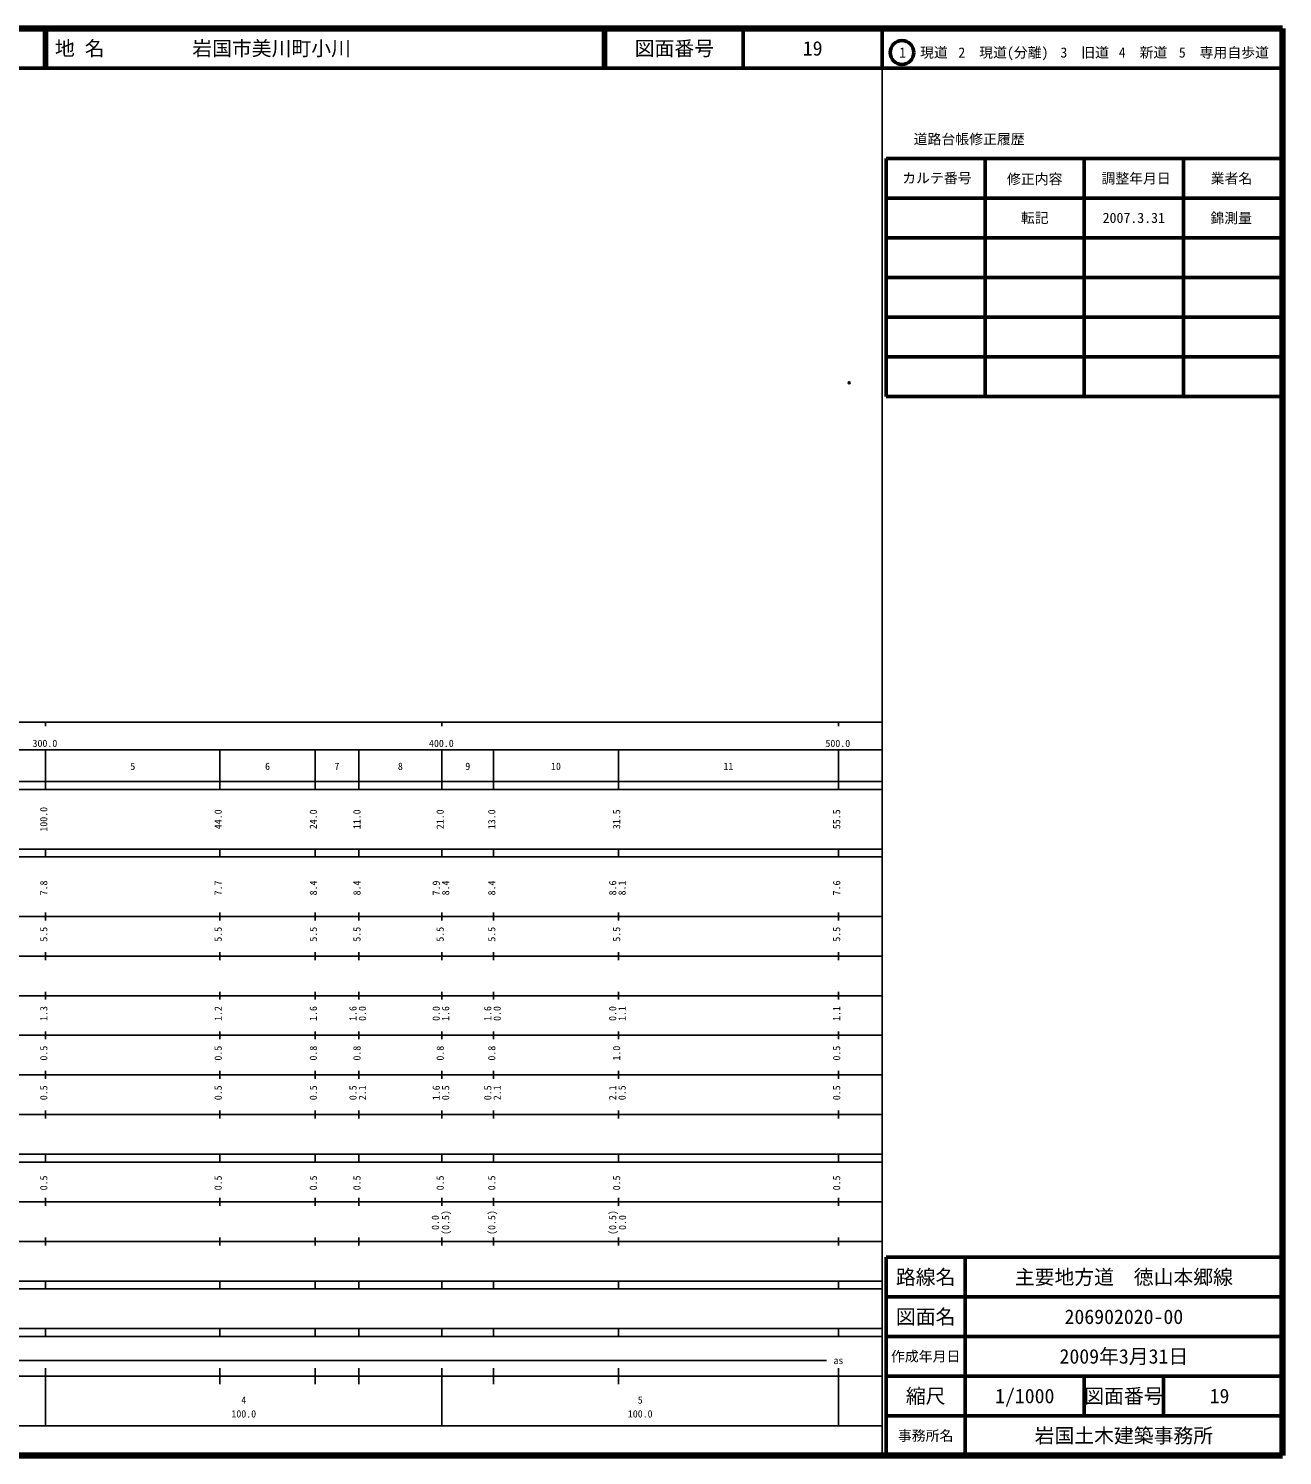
# Model space of a CAD drawing. Units: millimetres on the paper. Extents: x 40 to 680, y 20 to 380.
# Drawn here: x 363.7 to 680, y 20 to 380 of the extents above; entities that cross this region are included whole.
import ezdxf
from ezdxf.enums import TextEntityAlignment as Align

# ---------------------------------------------------------------- set-up
doc = ezdxf.new("R2010")
doc.units = ezdxf.units.MM
doc.header["$PDMODE"] = 32
doc.header["$PDSIZE"] = 0.5
doc.layers.add('M-OTRS', color=6, linetype='Continuous')
doc.layers.add('M-TTL-TXT', color=7, linetype='Continuous')
for name, color, linetype, lineweight in [('M-TTL', 2, 'Continuous', 140), ('M-TTL-BAND', 7, 'Continuous', 25), ('M-TTL-FRAM', 2, 'Continuous', 50), ('M-TTL-LINE', 7, 'Continuous', 50)]:
    doc.layers.add(name, color=color, linetype=linetype, lineweight=lineweight)
doc.styles.add('ＭＳ ゴシック', font='')
doc.styles.get('ＭＳ ゴシック').set_extended_font_data('MS Gothic')

msp = doc.modelspace()

# ---------------------------------------------------------------- linework, layer by layer
at = {"layer": 'M-OTRS'}
msp.add_point((570.728, 290.624), dxfattribs=at)
at = {"layer": 'M-TTL'}
for p, q in [((680, 380), (40, 380)), ((680, 20), (680, 380)), ((40, 20), (680, 20))]:
    msp.add_line(p, q, dxfattribs=at)
at = {"layer": 'M-TTL-BAND'}
for p, q in [((579, 20), (579, 370)), ((40, 205), (579, 205)), ((368, 205), (368, 204)), ((468, 205), (468, 204)), ((568, 205), (568, 204)), ((68, 198), (579, 198)), ((368, 188), (368, 198)), ((412, 188), (412, 198)), ((436, 188), (436, 198)), ((447, 188), (447, 198)), ((468, 188), (468, 198)), ((481, 188), (481, 198)), ((512.5, 188), (512.5, 198)), ((568, 188), (568, 198)), ((40, 190), (579, 190)), ((40, 188), (579, 188)), ((40, 173), (579, 173)), ((368, 171), (368, 173)), ((412, 171), (412, 173)), ((436, 171), (436, 173)), ((447, 171), (447, 173)), ((468, 171), (468, 173)), ((481, 171), (481, 173)), ((512.5, 171), (512.5, 173)), ((568, 171), (568, 173)), ((40, 171), (579, 171)), ((40, 156), (579, 156)), ((368, 155), (368, 157)), ((412, 155), (412, 157)), ((436, 155), (436, 157)), ((447, 155), (447, 157)), ((468, 155), (468, 157)), ((481, 155), (481, 157)), ((512.5, 155), (512.5, 157)), ((568, 155), (568, 157)), ((46, 146), (579, 146)), ((368, 145), (368, 147)), ((412, 145), (412, 147)), ((436, 145), (436, 147)), ((447, 145), (447, 147)), ((468, 145), (468, 147)), ((481, 145), (481, 147)), ((512.5, 145), (512.5, 147)), ((568, 145), (568, 147)), ((368, 135), (368, 137)), ((412, 135), (412, 137)), ((436, 135), (436, 137)), ((447, 135), (447, 137)), ((468, 135), (468, 137)), ((481, 135), (481, 137)), ((512.5, 135), (512.5, 137)), ((568, 135), (568, 137)), ((52, 136), (579, 136)), ((46, 126), (579, 126)), ((368, 125), (368, 127)), ((412, 125), (412, 127)), ((436, 125), (436, 127)), ((447, 125), (447, 127)), ((468, 125), (468, 127)), ((481, 125), (481, 127)), ((512.5, 125), (512.5, 127)), ((568, 125), (568, 127)), ((52, 116), (579, 116)), ((368, 115), (368, 117)), ((412, 115), (412, 117)), ((436, 115), (436, 117)), ((447, 115), (447, 117)), ((468, 115), (468, 117)), ((481, 115), (481, 117)), ((512.5, 115), (512.5, 117)), ((568, 115), (568, 117)), ((46, 106), (579, 106)), ((368, 105), (368, 107)), ((412, 105), (412, 107)), ((436, 105), (436, 107)), ((447, 105), (447, 107)), ((468, 105), (468, 107)), ((481, 105), (481, 107)), ((512.5, 105), (512.5, 107)), ((568, 105), (568, 107)), ((40, 96), (579, 96)), ((40, 94), (579, 94)), ((368, 94), (368, 96)), ((412, 94), (412, 96)), ((436, 94), (436, 96)), ((447, 94), (447, 96)), ((468, 94), (468, 96)), ((481, 94), (481, 96)), ((512.5, 94), (512.5, 96)), ((568, 94), (568, 96)), ((49, 84), (579, 84)), ((368, 83), (368, 85)), ((412, 83), (412, 85)), ((436, 83), (436, 85)), ((447, 83), (447, 85)), ((468, 83), (468, 85)), ((481, 83), (481, 85)), ((512.5, 83), (512.5, 85)), ((568, 83), (568, 85)), ((40, 74), (579, 74)), ((368, 73), (368, 75)), ((412, 73), (412, 75)), ((436, 73), (436, 75)), ((447, 73), (447, 75)), ((468, 73), (468, 75)), ((481, 73), (481, 75)), ((512.5, 73), (512.5, 75)), ((568, 73), (568, 75)), ((40, 64), (579, 64)), ((40, 62), (579, 62)), ((368, 62), (368, 64)), ((412, 62), (412, 64)), ((436, 62), (436, 64)), ((447, 62), (447, 64)), ((468, 62), (468, 64)), ((481, 62), (481, 64)), ((512.5, 62), (512.5, 64)), ((568, 62), (568, 64)), ((40, 52), (579, 52)), ((368, 50), (368, 52)), ((412, 50), (412, 52)), ((436, 50), (436, 52)), ((447, 50), (447, 52)), ((468, 50), (468, 52)), ((481, 50), (481, 52)), ((512.5, 50), (512.5, 52)), ((568, 50), (568, 52)), ((40, 50), (579, 50)), ((71, 44), (565, 44)), ((40, 40), (579, 40)), ((368, 27.5), (368, 42)), ((412, 38), (412, 42)), ((436, 38), (436, 42)), ((447, 38), (447, 42)), ((468, 27.5), (468, 42)), ((481, 38), (481, 42)), ((512.5, 38), (512.5, 42)), ((568, 27.5), (568, 42)), ((68, 27.5), (579, 27.5))]:
    msp.add_line(p, q, dxfattribs=at)
at = {"layer": 'M-TTL-FRAM'}
for p, q in [((580, 347.197), (580, 287.197)), ((580, 347.197), (680, 347.197)), ((580, 287.197), (680, 287.197)), ((680, 70), (580, 70)), ((580, 70), (580, 20))]:
    msp.add_line(p, q, dxfattribs=at)
at = {"layer": 'M-TTL-LINE'}
for p, q in [((367.75, 380), (367.75, 370)), ((368.25, 380), (368.25, 370)), ((508.747, 380), (508.747, 370)), ((509.247, 380), (509.247, 370)), ((543.997, 380), (543.997, 370)), ((579, 380), (579, 370)), ((40, 370), (680, 370)), ((605, 347.197), (605, 287.197)), ((630, 347.197), (630, 287.197)), ((655, 347.197), (655, 287.197)), ((580, 337.197), (680, 337.197)), ((580, 327.197), (680, 327.197)), ((580, 317.197), (680, 317.197)), ((580, 307.197), (680, 307.197)), ((580, 297.197), (680, 297.197)), ((600, 70), (600, 20)), ((680, 60), (580, 60)), ((680, 50), (580, 50)), ((680, 40), (580, 40)), ((630, 40), (630, 30)), ((650, 40), (650, 30)), ((680, 30), (580, 30))]:
    msp.add_line(p, q, dxfattribs=at)
msp.add_circle((584.031, 373.958), 3, dxfattribs=at)

# ---------------------------------------------------------------- texts
at = {"layer": 'M-TTL-BAND', "style": 'ＭＳ ゴシック'}
for s, p in [('300.0', (367.844, 198.195)), ('400.0', (467.844, 198.195)), ('500.0', (567.844, 198.195)), ('5', (390, 192.405)), ('6', (424, 192.405)), ('7', (441.5, 192.405)), ('8', (457.5, 192.405)), ('9', (474.5, 192.405)), ('10', (496.75, 192.405)), ('11', (540.25, 192.405)), ('as', (568, 42.5)), ('4', (418, 32.523)), ('5', (518, 32.523)), ('100.0', (418, 29.033)), ('100.0', (518, 29.033))]:
    msp.add_text(s, height=1.833, dxfattribs=at).set_placement(p, align=Align.BOTTOM_CENTER)
for s, p in [('100.0', (369, 180.5)), ('44.0', (413, 180.5)), ('24.0', (437, 180.5)), ('11.0', (448, 180.5)), ('21.0', (469, 180.5)), ('13.0', (482, 180.5)), ('31.5', (513.5, 180.5)), ('55.5', (569, 180.5)), ('7.8', (369, 163.174)), ('7.7', (413, 163.174)), ('8.4', (437, 163.174)), ('8.4', (448, 163.174)), ('7.9', (468, 163.174)), ('8.4', (470.37, 163.174)), ('8.4', (482, 163.174)), ('8.6', (512.5, 163.174)), ('8.1', (514.87, 163.174)), ('7.6', (569, 163.174)), ('5.5', (369, 151.5)), ('5.5', (413, 151.5)), ('5.5', (437, 151.5)), ('5.5', (448, 151.5)), ('5.5', (469, 151.5)), ('5.5', (482, 151.5)), ('5.5', (513.5, 151.5)), ('5.5', (569, 151.5)), ('1.3', (369, 131.5)), ('1.2', (413, 131.5)), ('1.6', (437, 131.5)), ('1.6', (447, 131.5)), ('0.0', (449.37, 131.5)), ('0.0', (468, 131.5)), ('1.6', (470.37, 131.5)), ('1.6', (481, 131.5)), ('0.0', (483.37, 131.5)), ('0.0', (512.5, 131.5)), ('1.1', (514.87, 131.5)), ('1.1', (569, 131.5)), ('0.5', (369, 121.5)), ('0.5', (413, 121.5)), ('0.8', (437, 121.5)), ('0.8', (448, 121.5)), ('0.8', (469, 121.5)), ('0.8', (482, 121.5)), ('1.0', (513.5, 121.5)), ('0.5', (569, 121.5)), ('0.5', (369, 111.5)), ('0.5', (413, 111.5)), ('0.5', (437, 111.5)), ('0.5', (447, 111.5)), ('2.1', (449.37, 111.5)), ('1.6', (468, 111.5)), ('0.5', (470.37, 111.5)), ('0.5', (481, 111.5)), ('2.1', (483.37, 111.5)), ('2.1', (512.5, 111.5)), ('0.5', (514.87, 111.5)), ('0.5', (569, 111.5)), ('0.5', (369, 88.764)), ('0.5', (413, 88.764)), ('0.5', (437, 88.764)), ('0.5', (448, 88.764)), ('0.5', (469, 88.764)), ('0.5', (482, 88.764)), ('0.5', (513.5, 88.764)), ('0.5', (569, 88.764)), ('0.0', (467.774, 78.764)), ('(0.5)', (470.37, 78.764)), ('(0.5)', (482, 78.764)), ('(0.5)', (512.5, 78.764)), ('0.0', (514.979, 78.764))]:
    msp.add_text(s, height=1.833, rotation=90, dxfattribs=at).set_placement(p, align=Align.BOTTOM_CENTER)
at = {"layer": 'M-TTL-TXT', "style": 'ＭＳ ゴシック'}
for s, p in [('地 名', (370.38, 375)), ('岩国市美川町小川', (405.024, 375))]:
    msp.add_text(s, height=3.666, dxfattribs=at).set_placement(p, align=Align.MIDDLE_LEFT)
for s, height, p in [('図面番号', 3.666, (526.622, 375)), ('19', 3.666, (561.497, 375)), ('1\u3000現道', 2.566, (589.448, 373.958)), ('2\u3000現道(分離)', 2.566, (609.619, 373.958)), ('3\u3000旧道', 2.566, (630.121, 373.958)), ('4\u3000新道', 2.566, (644.824, 373.958)), ('5\u3000専用自歩道', 2.566, (665.228, 373.958)), ('道路台帳修正履歴', 2.566, (600.968, 352.113)), ('カルテ番号', 2.566, (592.839, 342.277)), ('修正内容', 2.566, (617.509, 342.023)), ('調整年月日', 2.566, (643.089, 342.197)), ('業者名', 2.566, (667.134, 342.197)), ('転記', 2.566, (617.5, 332.245)), ('2007.3.31', 2.566, (642.5, 332.245)), ('錦測量', 2.566, (667.077, 332.189)), ('路線名', 3.666, (590, 65)), ('路線名', 3.666, (590, 65)), ('主要地方道\u3000徳山本郷線', 3.666, (640, 65)), ('図面名', 3.666, (590, 55)), ('図面名', 3.666, (590, 55)), ('206902020-00', 3.666, (640, 55)), ('2009年3月31日', 3.666, (640, 45)), ('作成年月日', 2.566, (590, 45)), ('作成年月日', 2.566, (590, 45)), ('縮尺', 3.666, (590, 35)), ('縮尺', 3.666, (590, 35)), ('1/1000', 3.666, (615, 35)), ('図面番号', 3.666, (640, 35)), ('図面番号', 3.666, (640, 35)), ('19', 3.666, (664.125, 35)), ('事務所名', 2.566, (590, 25)), ('事務所名', 2.566, (590, 25)), ('岩国土木建築事務所', 3.666, (640, 25))]:
    msp.add_text(s, height=height, dxfattribs=at).set_placement(p, align=Align.MIDDLE_CENTER)

doc.saveas('drawing.dxf')
